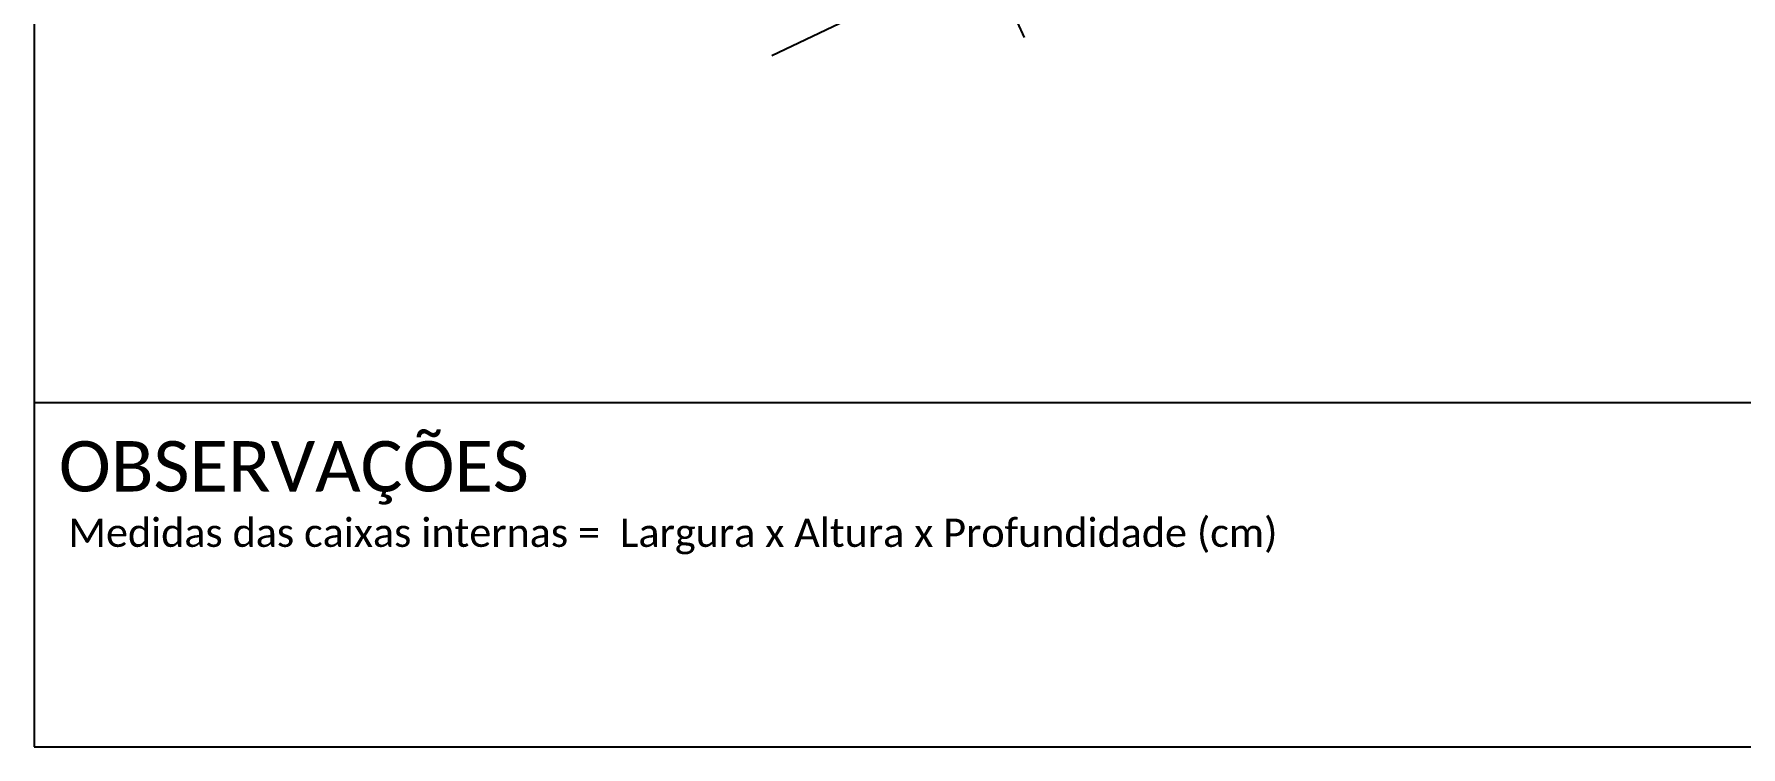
# Model space of a CAD drawing. Extents: x -89 to 749, y 705 to 1299.
# Drawn here: x -89.3 to 152.2, y 705 to 805.9 of the extents above; entities that cross this region are included whole.
import ezdxf

# ---------------------------------------------------------------- set-up
doc = ezdxf.new("R2010")
doc.units = 0
doc.layers.add('QUADRA', color=7, linetype='Continuous')
doc.styles.add('WMF-Calibri0', font='calibri.ttf')

msp = doc.modelspace()

# ---------------------------------------------------------------- linework, layer by layer
msp.add_lwpolyline([(-89.32, 705.02), (749.25, 705.02), (749.25, 1299.02), (-89.32, 1299.02), (-89.32, 705.02)])
at = {"color": 7}
msp.add_lwpolyline([(-89.24, 753.78), (237.71, 753.78)], dxfattribs=at)
at = {"layer": 'QUADRA', "color": 76}
msp.add_lwpolyline([(50.82, 805.43), (49.83, 807.61), (48.23, 810.71), (47.26, 812.2), (46.27, 813.33), (44.93, 813.93), (43.81, 814.39), (42.3, 814.43), (40.62, 814.46), (39.22, 814.22), (36.21, 812.94), (15.07, 802.83)], dxfattribs=at)

# ---------------------------------------------------------------- texts
at = {"color": 7, "style": 'WMF-Calibri0'}
msp.add_text('OBSERVAÇÕES', height=7.1308, dxfattribs=at).set_placement((-85.83, 741.17))
at = {"color": 7, "insert": (-84.48, 737.33), "char_height": 4, "width": 658.8434, "attachment_point": 1, "style": 'WMF-Calibri0'}
msp.add_mtext('Medidas das caixas internas =  Largura x Altura x Profundidade (cm)', dxfattribs=at)

doc.saveas('drawing.dxf')
